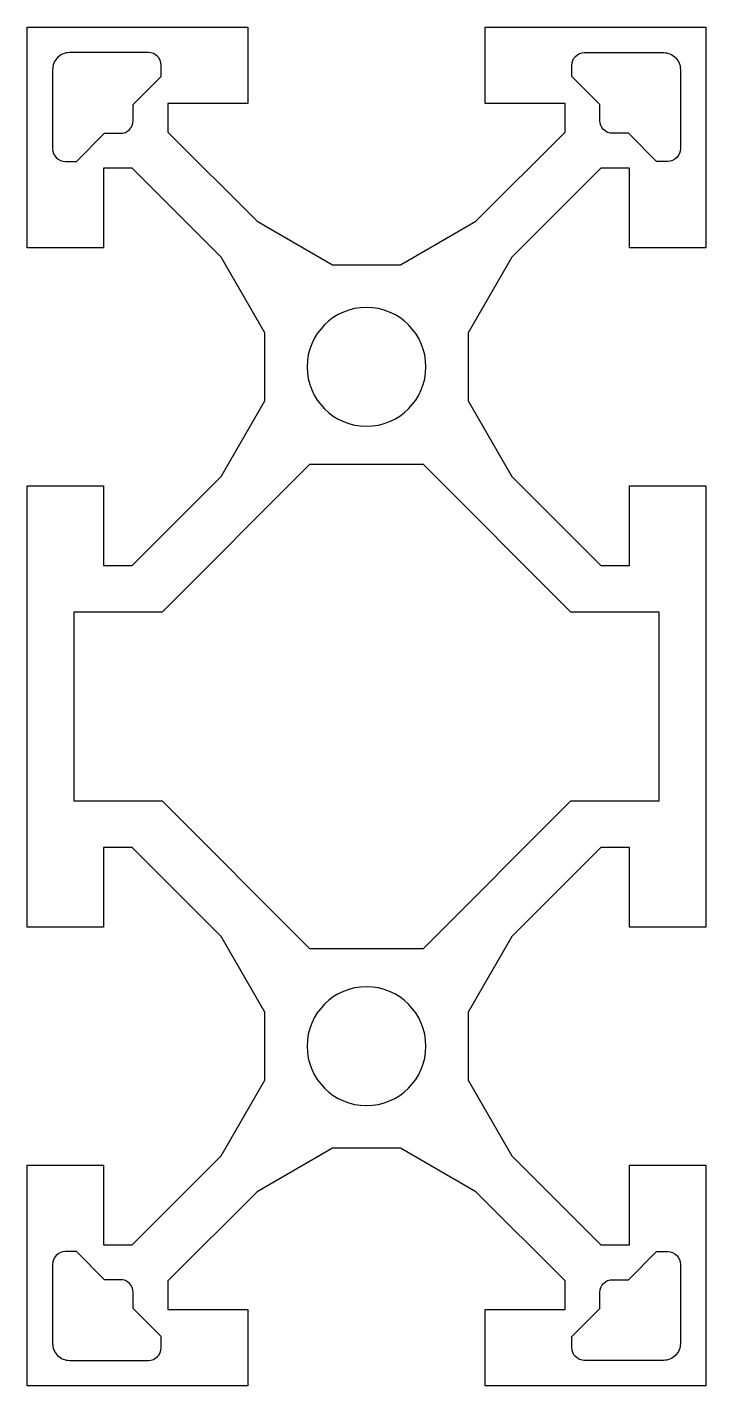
# Model space of a CAD drawing. Header units: millimetres. Extents: x 0 to 40, y -40 to 40.
import ezdxf

# ---------------------------------------------------------------- set-up
doc = ezdxf.new("R2010")
doc.units = ezdxf.units.MM
doc.layers.get('0').update_dxf_attribs({"linetype": 'CONTINUOUS'})

msp = doc.modelspace()

# ---------------------------------------------------------------- linework, layer by layer
for points in [[(40, 40), (40, 27), (35.5, 27), (35.5, 31.7), (33.82, 31.7), (28.568, 26.448), (26, 22), (26, 18), (28.568, 13.552), (33.82, 8.3), (35.5, 8.3), (35.5, 13), (40, 13), (40, -13), (35.5, -13), (35.5, -8.3), (33.82, -8.3), (28.568, -13.552), (26, -18), (26, -22), (28.568, -26.448), (33.82, -31.7), (35.5, -31.7), (35.5, -27), (40, -27), (40, -40), (27, -40), (27, -35.5), (31.7, -35.5), (31.7, -33.82), (26.448, -28.568), (22, -26), (18, -26), (13.552, -28.568), (8.3, -33.82), (8.3, -35.5), (13, -35.5), (13, -40), (0, -40), (0, -27), (4.5, -27), (4.5, -31.7), (6.18, -31.7), (11.432, -26.448), (14, -22), (14, -18), (11.432, -13.552), (6.18, -8.3), (4.5, -8.3), (4.5, -13), (0, -13), (0, 13), (4.5, 13), (4.5, 8.3), (6.18, 8.3), (11.432, 13.552), (14, 18), (14, 22), (11.432, 26.448), (6.18, 31.7), (4.5, 31.7), (4.5, 27), (0, 27), (0, 40), (13, 40), (13, 35.5), (8.3, 35.5), (8.3, 33.82), (13.552, 28.568), (18, 26), (22, 26), (26.448, 28.568), (31.7, 33.82), (31.7, 35.5), (27, 35.5), (27, 40)], [(32.05, 5.55), (23.35, 14.25), (16.65, 14.25), (7.95, 5.55), (2.75, 5.55), (2.75, -5.55), (7.95, -5.55), (16.65, -14.25), (23.35, -14.25), (32.05, -5.55), (37.25, -5.55), (37.25, 5.55)]]:
    msp.add_lwpolyline(points, close=True)
for points in [[(7.15, 38.5), (2.5, 38.5, 0.414214), (1.5, 37.5), (1.5, 32.85, 0.414214), (2.25, 32.1), (2.9, 32.1), (4.55, 33.75), (5.5, 33.75, 0.414214), (6.25, 34.5), (6.25, 35.45), (7.9, 37.1), (7.9, 37.75, 0.414214)], [(37.5, 38.5, -0.414214), (38.5, 37.5), (38.5, 32.85, -0.414214), (37.75, 32.1), (37.1, 32.1), (35.45, 33.75), (34.5, 33.75, -0.414214), (33.75, 34.5), (33.75, 35.45), (32.1, 37.1), (32.1, 37.75, -0.414214), (32.85, 38.5)], [(4.55, -33.75), (2.9, -32.1), (2.25, -32.1, 0.414214), (1.5, -32.85), (1.5, -37.5, 0.414214), (2.5, -38.5), (7.15, -38.5, 0.414214), (7.9, -37.75), (7.9, -37.1), (6.25, -35.45), (6.25, -34.5, 0.414214), (5.5, -33.75)], [(37.75, -32.1, -0.414214), (38.5, -32.85), (38.5, -37.5, -0.414214), (37.5, -38.5), (32.85, -38.5, -0.414214), (32.1, -37.75), (32.1, -37.1), (33.75, -35.45), (33.75, -34.5, -0.414214), (34.5, -33.75), (35.45, -33.75), (37.1, -32.1)]]:
    msp.add_lwpolyline(points, format="xyb", close=True)
at = {"extrusion": (0, 0, -1)}
for centre in [(-20, 20), (-20, -20)]:
    msp.add_circle(centre, 3.5, dxfattribs=at)

doc.saveas('drawing.dxf')
